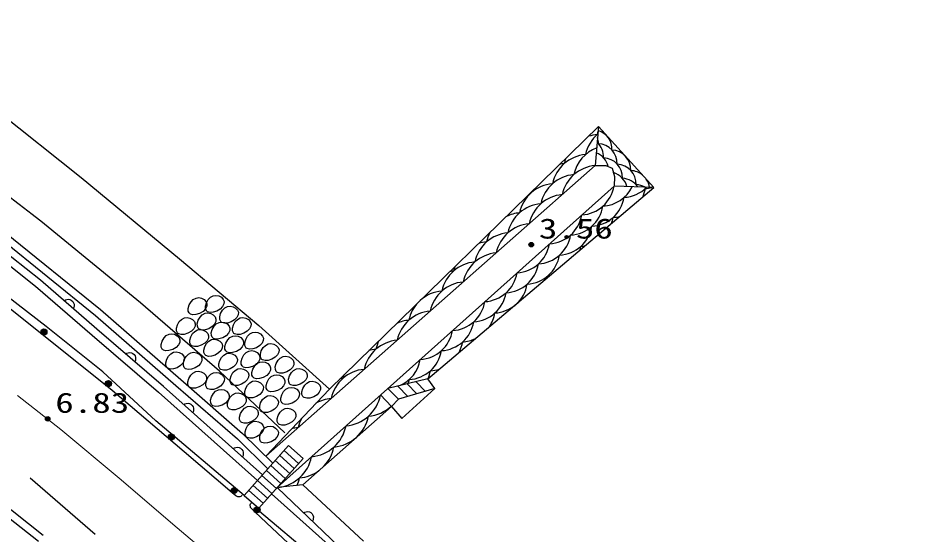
# Model space of a CAD drawing. Units: millimetres, scale not verified. Extents: x 40000 to 680000, y 20000 to 380000.
# Drawn here: x 101046 to 160510, y 292472 to 326334 of the extents above; entities that cross this region are included whole.
import ezdxf
from ezdxf.enums import TextEntityAlignment as Align

# ---------------------------------------------------------------- set-up
doc = ezdxf.new("R2010")
doc.units = ezdxf.units.MM
doc.header["$LTSCALE"] = 1000
doc.linetypes.add('CHAIN', pattern=[18.5, 12, -1.5, 3.5, -1.5])
doc.layers.add('M-BGD', color=7, linetype='Continuous', lineweight=25)
doc.layers.add('M-BMK', color=2, linetype='CHAIN', lineweight=13)
doc.layers.add('M-BGD-EXST', color=7, linetype='Continuous')
doc.styles.add('ＭＳ ゴシック', font='')
doc.styles.get('ＭＳ ゴシック').set_extended_font_data('MS Gothic')

# ---------------------------------------------------------------- blocks, each defined once
blk = doc.blocks.new('BUHIN75')
at = {"color": 7, "linetype": 'Continuous', "lineweight": 25}
for centre, radius in [((0, 0), 150), ((0, 0), 131), ((0, 0), 112), ((0, 0), 93.8), ((0, 0), 75), ((0, 0), 56.2), ((0, -1), 37.5), ((0, 0), 18.8)]:
    blk.add_circle(centre, radius, dxfattribs=at)

msp = doc.modelspace()

# ---------------------------------------------------------------- linework, layer by layer
at = {"layer": 'M-BGD'}
for p, q in [((99616, 320314), (105187, 315900)), ((121456, 302026), (139111, 319226)), ((139111, 319226), (138890, 316675)), ((142746, 315226), (139111, 319226)), ((102542, 313020), (97236, 317075)), ((138890, 316675), (117292, 297629)), ((138890, 316675), (139593, 316675)), ((139593, 316675), (139995, 316494)), ((139995, 316494), (140156, 315951)), ((105187, 315900), (111637, 310557)), ((140156, 315951), (140126, 315333)), ((140126, 315333), (118029, 295569)), ((127909, 302690), (142746, 315226)), ((142746, 315226), (140126, 315333)), ((109060, 307677), (102542, 313020)), ((102504, 309166), (98373, 312425)), ((100184, 312304), (106437, 307233)), ((102883, 306119), (95561, 311804)), ((98063, 312032), (102185, 308780)), ((99872, 311914), (106116, 306850)), ((111637, 310557), (116829, 306199)), ((102185, 308780), (105891, 305566)), ((106218, 305944), (102504, 309166)), ((114252, 303205), (109060, 307677)), ((106116, 306850), (111385, 302270)), ((106437, 307233), (111713, 302647)), ((106597, 303163), (102883, 306119)), ((110576, 302193), (106218, 305944)), ((116829, 306199), (121456, 302026)), ((105891, 305566), (110246, 301816)), ((110083, 299942), (106597, 303163)), ((118534, 299150), (114252, 303205)), ((127909, 302690), (125301, 302073)), ((128369, 302053), (127909, 302690)), ((117082, 296410), (110576, 302193)), ((111385, 302270), (115428, 298756)), ((111713, 302647), (115768, 299123)), ((126595, 301541), (125938, 302224)), ((127190, 301712), (126557, 302371)), ((127755, 301876), (127145, 302510)), ((110246, 301816), (116749, 296036)), ((117288, 297632), (121456, 302026)), ((125536, 300884), (124813, 301637)), ((125983, 301364), (125301, 302073)), ((128369, 302053), (125983, 301364)), ((126209, 300105), (128369, 302053)), ((125983, 301364), (125536, 300884)), ((119724, 295756), (125536, 300884)), ((125536, 300884), (126209, 300105)), ((115875, 295053), (110083, 299942)), ((115768, 299123), (117759, 297171)), ((115428, 298756), (117426, 296797)), ((118783, 298323), (115875, 295053)), ((118493, 297996), (119439, 297154)), ((119730, 297481), (118783, 298323)), ((116821, 294211), (119730, 297481)), ((117911, 297342), (118857, 296500)), ((118202, 297669), (119148, 296827)), ((117620, 297015), (118566, 296173)), ((101829, 296205), (106095, 292513)), ((117038, 296361), (117985, 295519)), ((117329, 296688), (118276, 295846)), ((102377, 292046), (97768, 295671)), ((102697, 292430), (98076, 296066)), ((116457, 295707), (117403, 294865)), ((116748, 296034), (117694, 295192)), ((119724, 295756), (118029, 295569)), ((122077, 291716), (118029, 295569)), ((123697, 292063), (119724, 295756)), ((115875, 295053), (116821, 294211)), ((116166, 295380), (117112, 294538)), ((117669, 295164), (124648, 288929)), ((116870, 294021), (121738, 289936))]:
    msp.add_line(p, q, dxfattribs=at)
for points in [[(115085, 295228), (111940, 297919), (107203, 301936), (100298, 307462), (96433, 310418), (91423, 314170), (86913, 317277), (82517, 320157), (79144, 322090), (74824, 324402), (71034, 326334)], [(104058, 307817), (104143, 307866), (104230, 307893), (104345, 307910), (104443, 307888), (104533, 307848), (104626, 307767), (104679, 307684), (104714, 307590), (104715, 307472), (104700, 307382), (104663, 307293)], [(108093, 304330), (108178, 304378), (108265, 304406), (108380, 304423), (108478, 304402), (108568, 304362), (108661, 304281), (108714, 304199), (108750, 304105), (108752, 303987), (108737, 303897), (108700, 303808)], [(111903, 301013), (111988, 301060), (112076, 301087), (112191, 301102), (112289, 301079), (112378, 301038), (112470, 300955), (112522, 300872), (112556, 300778), (112556, 300660), (112540, 300570), (112501, 300481)], [(115156, 298121), (115241, 298169), (115329, 298195), (115444, 298210), (115542, 298188), (115631, 298146), (115723, 298064), (115775, 297980), (115809, 297886), (115809, 297769), (115793, 297678), (115754, 297590)], [(115736, 295066), (115696, 295028), (115642, 294993), (115578, 294969), (115526, 294962), (115465, 294963), (115405, 294979), (115356, 295003), (115313, 295033), (115085, 295228)], [(116582, 293963), (116363, 294168), (116324, 294214), (116295, 294262), (116276, 294320), (116267, 294377), (116273, 294440), (116287, 294497), (116318, 294552), (116349, 294592)], [(216745, 254672), (209196, 254017), (201391, 253468), (196942, 253689), (192648, 254134), (187066, 254883), (182688, 255866), (177879, 256946), (173056, 258468), (166397, 260903), (161902, 262940), (155220, 266361), (150130, 268960), (145330, 271863), (141036, 274532), (135815, 277976), (132385, 280599), (128077, 284134), (122950, 288298), (119509, 291224), (116582, 293963)], [(119763, 293918), (119850, 293963), (119938, 293986), (120054, 293998), (120151, 293972), (120238, 293927), (120328, 293842), (120377, 293757), (120408, 293661), (120403, 293544), (120384, 293454), (120343, 293367)]]:
    msp.add_lwpolyline(points, dxfattribs=at)
for points in [[(113392, 307164), (113333, 307290), (113329, 307461), (113390, 307684), (113513, 307896), (113658, 308043), (113842, 308140), (114018, 308165), (114207, 308129), (114375, 308039), (114503, 307899), (114553, 307760), (114544, 307602), (114458, 307430), (114302, 307268), (114078, 307134), (113835, 307058), (113638, 307046), (113470, 307093), (113430, 307122)], [(112263, 307015), (112204, 307141), (112200, 307312), (112261, 307535), (112384, 307747), (112529, 307894), (112713, 307991), (112888, 308016), (113077, 307979), (113245, 307890), (113374, 307750), (113424, 307611), (113414, 307453), (113328, 307280), (113173, 307119), (112949, 306985), (112706, 306909), (112509, 306897), (112341, 306944), (112300, 306973)], [(114330, 306461), (114271, 306587), (114266, 306758), (114328, 306981), (114451, 307193), (114595, 307340), (114780, 307437), (114955, 307462), (115144, 307425), (115312, 307336), (115441, 307196), (115491, 307057), (115481, 306899), (115395, 306726), (115240, 306565), (115016, 306431), (114772, 306355), (114576, 306343), (114408, 306390), (114367, 306419)], [(112860, 306013), (112801, 306139), (112796, 306311), (112858, 306533), (112981, 306746), (113125, 306892), (113309, 306989), (113485, 307014), (113674, 306978), (113842, 306888), (113971, 306749), (114021, 306609), (114011, 306452), (113925, 306279), (113769, 306117), (113546, 305983), (113302, 305908), (113105, 305896), (112937, 305943), (112897, 305971)], [(111496, 305715), (111437, 305841), (111432, 306012), (111494, 306235), (111617, 306447), (111761, 306594), (111946, 306691), (112121, 306716), (112310, 306680), (112478, 306590), (112607, 306450), (112657, 306311), (112647, 306154), (112561, 305981), (112406, 305819), (112182, 305685), (111938, 305609), (111742, 305597), (111574, 305644), (111533, 305673)], [(113776, 305417), (113717, 305543), (113712, 305714), (113774, 305937), (113897, 306149), (114041, 306296), (114226, 306393), (114401, 306418), (114590, 306381), (114758, 306292), (114887, 306152), (114937, 306013), (114927, 305855), (114841, 305682), (114686, 305521), (114462, 305387), (114218, 305311), (114022, 305299), (113854, 305346), (113813, 305375)], [(115161, 305715), (115102, 305841), (115097, 306012), (115159, 306235), (115282, 306447), (115426, 306594), (115611, 306691), (115786, 306716), (115975, 306680), (116143, 306590), (116272, 306450), (116322, 306311), (116312, 306154), (116226, 305981), (116071, 305819), (115847, 305685), (115603, 305609), (115407, 305597), (115239, 305644), (115198, 305673)], [(110494, 304650), (110436, 304776), (110431, 304947), (110493, 305169), (110616, 305382), (110760, 305529), (110944, 305626), (111120, 305651), (111309, 305614), (111477, 305524), (111605, 305385), (111655, 305246), (111646, 305088), (111560, 304915), (111404, 304754), (111181, 304620), (110937, 304544), (110740, 304532), (110572, 304579), (110532, 304608)], [(112370, 304927), (112311, 305053), (112306, 305224), (112368, 305446), (112491, 305659), (112635, 305806), (112819, 305903), (112995, 305928), (113184, 305891), (113352, 305801), (113480, 305662), (113531, 305523), (113521, 305365), (113435, 305192), (113279, 305031), (113056, 304897), (112812, 304821), (112615, 304809), (112447, 304856), (112407, 304885)], [(115971, 304756), (115912, 304882), (115907, 305053), (115969, 305276), (116092, 305488), (116236, 305635), (116409, 305729), (116585, 305758), (116774, 305725), (116944, 305638), (117076, 305500), (117130, 305362), (117125, 305205), (117042, 305031), (116899, 304876), (116679, 304737), (116436, 304655), (116227, 304638), (116056, 304681), (116008, 304714)], [(113286, 304287), (113227, 304414), (113222, 304585), (113284, 304807), (113407, 305020), (113551, 305167), (113736, 305264), (113911, 305289), (114100, 305252), (114268, 305162), (114397, 305023), (114447, 304883), (114437, 304726), (114351, 304553), (114196, 304391), (113972, 304258), (113728, 304182), (113532, 304170), (113364, 304217), (113323, 304245)], [(114671, 304522), (114612, 304648), (114607, 304819), (114669, 305042), (114792, 305254), (114936, 305401), (115121, 305498), (115296, 305523), (115485, 305486), (115653, 305397), (115782, 305257), (115832, 305118), (115822, 304960), (115736, 304787), (115581, 304626), (115357, 304492), (115113, 304416), (114917, 304404), (114749, 304451), (114708, 304480)], [(115736, 303542), (115677, 303668), (115673, 303839), (115734, 304061), (115857, 304274), (116002, 304421), (116186, 304518), (116362, 304543), (116550, 304506), (116719, 304416), (116847, 304277), (116897, 304138), (116888, 303980), (116802, 303807), (116646, 303646), (116422, 303512), (116179, 303436), (115982, 303424), (115814, 303471), (115774, 303500)], [(116993, 304010), (116934, 304137), (116930, 304308), (116991, 304530), (117115, 304743), (117259, 304890), (117443, 304987), (117619, 305012), (117808, 304975), (117976, 304885), (118104, 304746), (118154, 304606), (118145, 304449), (118059, 304276), (117903, 304114), (117680, 303981), (117436, 303905), (117239, 303893), (117071, 303940), (117031, 303968)], [(110793, 303456), (110734, 303582), (110729, 303754), (110791, 303976), (110914, 304189), (111058, 304336), (111243, 304433), (111418, 304458), (111607, 304421), (111775, 304331), (111904, 304192), (111954, 304052), (111944, 303895), (111858, 303722), (111703, 303560), (111479, 303427), (111235, 303351), (111039, 303339), (110871, 303386), (110830, 303414)], [(111943, 303435), (111884, 303561), (111880, 303732), (111942, 303955), (112065, 304167), (112209, 304314), (112382, 304408), (112557, 304436), (112747, 304403), (112917, 304316), (113049, 304179), (113103, 304041), (113097, 303884), (113015, 303710), (112872, 303555), (112652, 303416), (112409, 303334), (112199, 303317), (112029, 303360), (111981, 303393)], [(114266, 303371), (114207, 303497), (114202, 303669), (114264, 303891), (114387, 304103), (114531, 304250), (114716, 304347), (114891, 304372), (115080, 304336), (115248, 304246), (115377, 304106), (115427, 303967), (115417, 303810), (115331, 303637), (115176, 303475), (114952, 303341), (114708, 303266), (114512, 303254), (114344, 303300), (114303, 303329)], [(117974, 303179), (117915, 303305), (117910, 303477), (117972, 303699), (118095, 303912), (118239, 304059), (118423, 304156), (118599, 304181), (118788, 304144), (118956, 304054), (119084, 303915), (119135, 303775), (119125, 303618), (119039, 303445), (118883, 303283), (118660, 303150), (118416, 303074), (118219, 303062), (118051, 303109), (118011, 303137)], [(115012, 302370), (114953, 302496), (114948, 302667), (115010, 302889), (115133, 303102), (115277, 303249), (115462, 303346), (115637, 303371), (115826, 303334), (115994, 303244), (116123, 303105), (116173, 302966), (116163, 302808), (116077, 302635), (115922, 302474), (115698, 302340), (115454, 302264), (115258, 302252), (115089, 302299), (115049, 302328)], [(116439, 302817), (116380, 302943), (116376, 303114), (116437, 303337), (116561, 303549), (116705, 303696), (116889, 303793), (117065, 303818), (117254, 303782), (117422, 303692), (117550, 303552), (117600, 303413), (117591, 303256), (117505, 303083), (117349, 302921), (117126, 302787), (116882, 302712), (116685, 302700), (116517, 302746), (116477, 302775)], [(118847, 302370), (118788, 302496), (118784, 302667), (118845, 302889), (118968, 303102), (119113, 303249), (119297, 303346), (119472, 303371), (119661, 303334), (119830, 303244), (119958, 303105), (120008, 302966), (119999, 302808), (119912, 302635), (119757, 302474), (119533, 302340), (119290, 302264), (119093, 302252), (118925, 302299), (118885, 302328)], [(112242, 302199), (112183, 302325), (112178, 302497), (112240, 302719), (112363, 302931), (112507, 303078), (112692, 303175), (112867, 303200), (113056, 303164), (113224, 303074), (113353, 302935), (113403, 302795), (113393, 302638), (113307, 302465), (113152, 302303), (112928, 302169), (112684, 302094), (112488, 302082), (112319, 302129), (112279, 302157)], [(113414, 302114), (113355, 302240), (113350, 302411), (113412, 302634), (113535, 302846), (113679, 302993), (113863, 303090), (114039, 303115), (114228, 303079), (114396, 302989), (114525, 302849), (114575, 302710), (114565, 302552), (114479, 302380), (114323, 302218), (114100, 302084), (113856, 302008), (113659, 301996), (113491, 302043), (113451, 302072)], [(117377, 301965), (117318, 302091), (117313, 302262), (117375, 302485), (117498, 302697), (117642, 302844), (117827, 302941), (118002, 302966), (118191, 302929), (118359, 302840), (118488, 302700), (118538, 302561), (118528, 302403), (118442, 302230), (118287, 302069), (118063, 301935), (117819, 301859), (117623, 301847), (117455, 301894), (117414, 301923)], [(115971, 301560), (115912, 301686), (115907, 301857), (115969, 302080), (116092, 302292), (116236, 302439), (116409, 302533), (116585, 302561), (116774, 302528), (116944, 302441), (117076, 302304), (117130, 302166), (117125, 302008), (117042, 301835), (116899, 301680), (116679, 301541), (116436, 301459), (116227, 301442), (116056, 301485), (116008, 301518)], [(118336, 301134), (118277, 301260), (118272, 301431), (118334, 301654), (118457, 301866), (118601, 302013), (118786, 302110), (118961, 302135), (119150, 302098), (119318, 302009), (119447, 301869), (119497, 301730), (119487, 301572), (119401, 301399), (119246, 301238), (119022, 301104), (118778, 301028), (118582, 301016), (118414, 301063), (118373, 301092)], [(119721, 301539), (119662, 301665), (119657, 301836), (119719, 302058), (119842, 302271), (119986, 302418), (120160, 302511), (120335, 302540), (120524, 302507), (120694, 302420), (120826, 302283), (120880, 302144), (120875, 301987), (120793, 301813), (120649, 301658), (120430, 301519), (120186, 301438), (119977, 301420), (119806, 301464), (119758, 301497)], [(113733, 301006), (113674, 301132), (113670, 301303), (113731, 301526), (113854, 301738), (113999, 301885), (114183, 301982), (114359, 302007), (114547, 301971), (114716, 301881), (114844, 301741), (114894, 301602), (114885, 301444), (114799, 301272), (114643, 301110), (114419, 300976), (114176, 300900), (113979, 300888), (113811, 300935), (113771, 300964)], [(114841, 300772), (114782, 300898), (114778, 301069), (114839, 301291), (114962, 301504), (115107, 301651), (115291, 301748), (115467, 301773), (115655, 301736), (115824, 301646), (115952, 301507), (116002, 301368), (115993, 301210), (115907, 301037), (115751, 300876), (115527, 300742), (115284, 300666), (115087, 300654), (114919, 300701), (114879, 300729)], [(116951, 300601), (116892, 300727), (116887, 300898), (116949, 301121), (117072, 301333), (117216, 301480), (117401, 301577), (117576, 301602), (117765, 301566), (117933, 301476), (118062, 301336), (118112, 301197), (118102, 301040), (118016, 300867), (117861, 300705), (117637, 300571), (117393, 300496), (117197, 300484), (117029, 300530), (116988, 300559)], [(115630, 299898), (115571, 300024), (115566, 300195), (115628, 300418), (115751, 300630), (115895, 300777), (116079, 300874), (116255, 300899), (116444, 300863), (116612, 300773), (116741, 300633), (116791, 300494), (116781, 300336), (116695, 300163), (116540, 300002), (116316, 299868), (116072, 299792), (115876, 299780), (115707, 299827), (115667, 299856)], [(118101, 299770), (118043, 299896), (118038, 300067), (118100, 300290), (118223, 300502), (118367, 300649), (118551, 300746), (118727, 300771), (118916, 300735), (119084, 300645), (119212, 300505), (119262, 300366), (119253, 300209), (119167, 300036), (119011, 299874), (118787, 299740), (118544, 299665), (118347, 299653), (118179, 299700), (118139, 299728)], [(115992, 298918), (115933, 299044), (115928, 299215), (115990, 299438), (116113, 299650), (116257, 299797), (116442, 299894), (116617, 299919), (116806, 299882), (116974, 299793), (117103, 299653), (117153, 299514), (117143, 299356), (117057, 299183), (116902, 299022), (116678, 298888), (116434, 298812), (116238, 298800), (116070, 298847), (116029, 298876)], [(116951, 298598), (116892, 298724), (116887, 298895), (116949, 299118), (117072, 299330), (117216, 299477), (117401, 299574), (117576, 299599), (117765, 299563), (117933, 299473), (118062, 299333), (118112, 299194), (118102, 299037), (118016, 298864), (117861, 298702), (117637, 298568), (117393, 298493), (117197, 298481), (117029, 298528), (116988, 298556)]]:
    msp.add_lwpolyline(points, close=True, dxfattribs=at)
for centre, radius in [((102738, 305764), 199), ((102738, 305764), 176), ((102738, 305764), 153), ((102738, 305764), 129), ((102738, 305764), 106), ((102738, 305764), 78), ((102738, 305764), 54), ((102738, 305764), 31), ((102738, 305764), 6), ((106962, 302384), 199), ((106962, 302384), 176), ((106962, 302384), 153), ((106962, 302384), 129), ((106962, 302384), 106), ((106962, 302384), 78), ((106962, 302384), 54), ((106962, 302384), 31), ((106962, 302384), 6), ((111100, 298892), 199), ((111100, 298892), 176), ((111100, 298892), 153), ((111100, 298892), 129), ((111100, 298892), 106), ((111100, 298892), 78), ((111100, 298892), 54), ((111100, 298892), 31), ((111100, 298892), 6), ((115215, 295379), 199), ((115215, 295379), 176), ((115215, 295379), 153), ((115215, 295379), 129), ((115215, 295379), 106), ((115215, 295379), 78), ((115215, 295379), 54), ((115215, 295379), 31), ((115215, 295379), 6), ((116718, 294109), 199), ((116718, 294109), 176), ((116718, 294109), 153), ((116718, 294109), 129), ((116718, 294109), 106), ((116718, 294109), 78), ((116718, 294109), 54), ((116718, 294109), 31), ((116718, 294109), 6)]:
    msp.add_circle(centre, radius, dxfattribs=at)
for centre, radius, start, end in [((140619, 316896), 2413, 129.92914, 168.11789), ((141384, 318209), 2413, 162.12601, 168.11789), ((138696, 317736), 1297, 357.96994, 72.37075), ((139220, 316301), 2413, 94.69302, 108.3808), ((138145, 317228), 1297, 357.96994, 47.52565), ((137803, 318153), 1297, 357.96994, 16.08073), ((139853, 315583), 2413, 110.93469, 168.11789), ((139039, 316811), 1297, 357.96994, 87.31282), ((139932, 316394), 1297, 357.96994, 87.31282), ((138455, 314988), 2413, 94.69302, 168.11789), ((139220, 316301), 2413, 160.12082, 168.11789), ((138487, 316303), 1297, 13.41692, 68.50264), ((139381, 315886), 1297, 357.96994, 87.31282), ((137056, 314392), 2413, 94.69302, 101.43704), ((139088, 314270), 2413, 94.69302, 168.11789), ((140274, 315469), 1297, 357.96994, 87.31282), ((137689, 313674), 2413, 94.69302, 168.11789), ((139723, 314962), 1297, 15.04107, 74.04294), ((140616, 314544), 1297, 33.95966, 87.31282), ((141168, 315052), 1297, 50.02666, 87.31282), ((141168, 315052), 1297, 8.25317, 34.50925), ((136291, 313079), 2413, 94.69302, 168.11789), ((137880, 315713), 2278, 273.22469, 350.39421), ((139270, 316289), 2278, 273.22469, 333.82739), ((140661, 316866), 2278, 273.22469, 314.68387), ((141510, 314127), 1297, 59.93974, 87.31282), ((139933, 315548), 2278, 335.40321, 350.39421), ((142051, 317442), 2278, 273.22469, 284.04106), ((136924, 312361), 2413, 94.69302, 168.11789), ((138543, 314971), 2278, 273.22469, 350.39421), ((135525, 311766), 2413, 94.69302, 168.11789), ((137153, 314395), 2278, 273.22469, 350.39421), ((134127, 311171), 2413, 94.69302, 115.96829), ((135762, 313819), 2278, 273.22469, 350.39421), ((134760, 310453), 2413, 94.69302, 168.11789), ((137816, 313654), 2278, 339.78383, 350.39421), ((139933, 315548), 2278, 273.22469, 284.98363), ((133361, 309858), 2413, 94.69302, 168.11789), ((134127, 311171), 2413, 152.53333, 168.11789), ((136425, 313077), 2278, 273.22469, 350.39421), ((131963, 309263), 2413, 94.69302, 107.1456), ((135035, 312501), 2278, 273.22469, 350.39421), ((133644, 311924), 2278, 273.22469, 350.39421), ((135698, 311759), 2278, 343.63991, 350.39421), ((137816, 313654), 2278, 273.22469, 280.60301), ((132596, 308545), 2413, 94.69302, 168.11789), ((134307, 311183), 2278, 273.22469, 350.39421), ((131197, 307950), 2413, 94.69302, 168.11789), ((131963, 309263), 2413, 161.35602, 168.11789), ((132917, 310607), 2278, 273.22469, 350.39421), ((129799, 307355), 2413, 94.69302, 100.43405), ((131526, 310030), 2278, 273.22469, 350.39421), ((133580, 309865), 2278, 347.13733, 350.39421), ((135698, 311759), 2278, 273.22469, 276.74693), ((130432, 306637), 2413, 94.69302, 168.11789), ((132190, 309289), 2278, 311.14268, 350.39421), ((129033, 306042), 2413, 94.69302, 132.04086), ((130799, 308712), 2278, 273.22469, 350.39421), ((129033, 306042), 2413, 136.46075, 168.11789), ((129409, 308136), 2278, 273.22469, 350.39421), ((132190, 309289), 2278, 273.22469, 309.24416), ((128268, 304729), 2413, 94.69302, 168.11789), ((130072, 307395), 2278, 325.46545, 350.39421), ((126869, 304134), 2413, 94.69302, 114.28665), ((128681, 306818), 2278, 273.22469, 350.39421), ((127291, 306242), 2278, 273.22469, 350.39421), ((126104, 302821), 2413, 94.69302, 168.11789), ((126869, 304134), 2413, 154.21497, 168.11789), ((127954, 305500), 2278, 331.83495, 350.39421), ((130072, 307395), 2278, 273.22469, 294.92139), ((124706, 302226), 2413, 94.69302, 105.96039), ((126563, 304924), 2278, 273.22469, 350.39421), ((125173, 304348), 2278, 293.40645, 350.39421), ((123940, 300913), 2413, 94.69302, 168.11789), ((127954, 305500), 2278, 273.22469, 288.5519), ((122542, 300317), 2413, 94.69302, 99.4566), ((124706, 302226), 2413, 162.54123, 168.11789), ((125836, 303606), 2278, 336.77057, 350.39421), ((124446, 303030), 2278, 343.63722, 350.39421), ((122335, 302132), 2527, 274.92461, 348.6943), ((121776, 299004), 2413, 94.69302, 119.87341), ((123803, 302766), 2527, 274.92461, 312.63629), ((121776, 299004), 2413, 153.15283, 168.11789), ((121541, 300744), 2527, 274.92461, 348.6943), ((119612, 297096), 2413, 94.69302, 104.90836), ((120074, 300110), 2527, 274.92461, 348.6943), ((119280, 298721), 2527, 316.59933, 348.6943), ((117812, 298087), 2527, 277.6642, 348.6943), ((117019, 296699), 2527, 337.07712, 348.6943), ((119280, 298721), 2527, 274.92461, 306.24303)]:
    msp.add_arc(centre, radius, start, end, dxfattribs=at)
at = {"layer": 'M-BMK'}
msp.add_lwpolyline([(101013, 301609), (103847, 299378), (107676, 296179), (111480, 292934), (115294, 289719), (119106, 286489), (122890, 283244), (126664, 279967), (128564, 278358), (130508, 276790), (132587, 275215), (134703, 273688), (138811, 270867), (142934, 268042), (144548, 266946), (146194, 265901), (147780, 264995), (149394, 264135)], dxfattribs=at)
msp.add_lwpolyline([(101013, 301609), (103847, 299378), (107676, 296179), (111480, 292934), (115294, 289719), (119106, 286489), (122890, 283244), (126664, 279967), (128564, 278358), (130508, 276790), (132587, 275215), (134703, 273688), (138811, 270867), (142934, 268042), (144548, 266946), (146194, 265901), (147780, 264995), (149394, 264135)], dxfattribs=at)
msp.add_lwpolyline([(101013, 301609), (103847, 299378), (107676, 296179), (111480, 292934), (115294, 289719), (119106, 286489), (122890, 283244), (126664, 279967), (128564, 278358), (130508, 276790), (132587, 275215), (134703, 273688), (138811, 270867), (142934, 268042), (144548, 266946), (146194, 265901), (147780, 264995), (149394, 264135)], dxfattribs=at)

# ---------------------------------------------------------------- block references
at = {"layer": 'M-BGD-EXST'}
for p in [(134698, 311490), (102983, 300074)]:
    msp.add_blockref('BUHIN75', p, dxfattribs=at)

# ---------------------------------------------------------------- texts
at = {"layer": 'M-BGD-EXST', "style": 'ＭＳ ゴシック', "width": 1.35}
for s, p in [('3.56', (135198, 311491)), ('6.83', (103483, 300074))]:
    msp.add_text(s, height=1320, dxfattribs=at).set_placement(p, align=Align.BOTTOM_LEFT)

doc.saveas('drawing.dxf')
